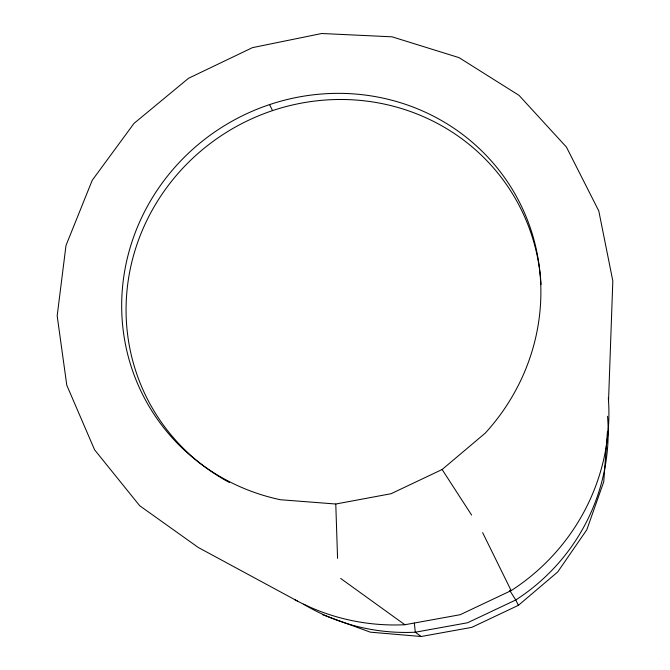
<?xml version="1.0" encoding="UTF-8"?>
<svg xmlns="http://www.w3.org/2000/svg" width="670" height="670" viewBox="0 0 670 670"><rect width="100%" height="100%" fill="white"/><g stroke="black" fill="none" stroke-linecap="round" stroke-linejoin="round"><path stroke-width="1" d="M608.536 400.903L612.824 280.923L598.787 210.924L566.443 147.09L519.032 95.366L459.05 57.645L392.084 36.825L321.734 33.5L252.464 47.645L188.563 78.256L134.008 123.389L92.226 180.297L65.987 245.513L57.176 315.83L66.791 385.242L94.587 449.813L139.703 505.733L198.186 547.423L297.472 601.091M607.439 431.522L603.745 481.797L586.803 529.777L557.683 571.987L518.404 605.328L471.772 627.363L421.187 636.5L370.317 632.162L322.789 614.775M442.116 469.511L485.256 433.121A211.561 203.471 -29.7 0 0 445.96 123.163A211.561 203.471 -29.7 0 0 139.234 222.876A211.561 203.471 -29.7 0 0 280.353 499.728L335.779 504.016L391.046 493.723L442.116 469.511L471.613 515.071M608.318 397.779A211.134 206.276 -29.7 0 1 511.16 590.613L460.164 614.717L404.873 624.733A211.134 206.276 -29.7 0 1 294.75 599.633M340.645 578.436L404.873 624.733M421.187 636.5L415.258 632.22A199.861 195.74 -29.7 0 1 303.644 604.198M269.566 104.595L272.548 110.609M482.626 532.617L511.16 590.613M518.404 605.328L515.766 599.977A60.2 0.687 57.2 0 1 509.619 590.295M335.779 504.016L337.571 558.395M607.539 416.271A199.861 195.74 -29.7 0 1 515.766 599.977L467.551 622.765L415.258 632.22A60.032 5.72 87.4 0 0 414.353 623.092M229.475 482.542A209.576 201.687 -29.7 0 1 224.877 133.322A209.576 201.687 -29.7 0 1 541.042 284.499"/></g></svg>
